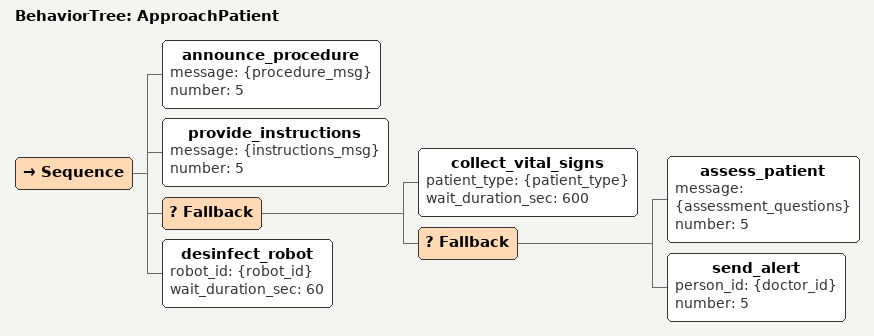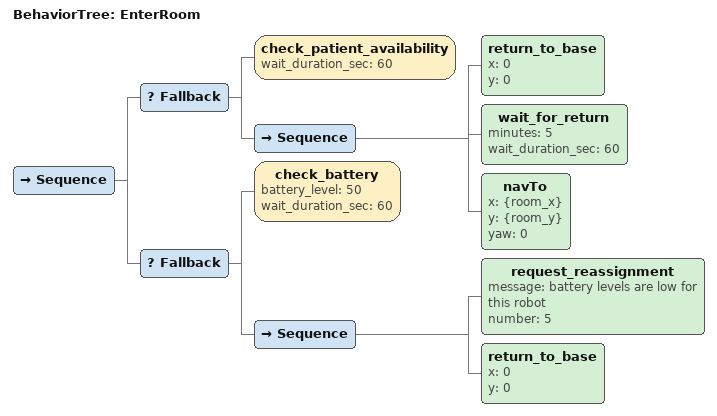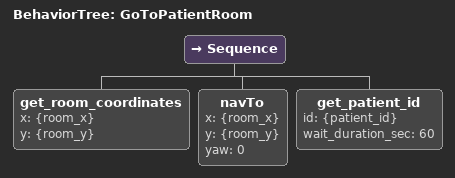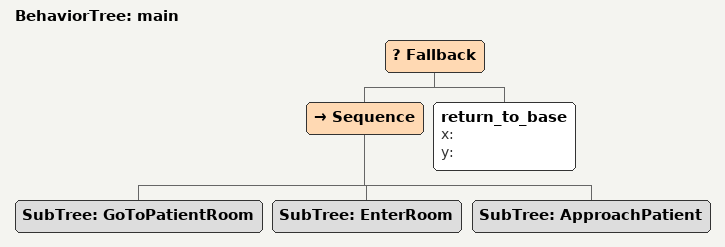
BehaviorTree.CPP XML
<?xml version="1.0" encoding="UTF-8"?>
<root BTCPP_format="4"
      main_tree_to_execute="main">
  <BehaviorTree ID="ApproachPatient">
    <Sequence>
      <announce_procedure message="{procedure_msg}"
                          number="5"/>
      <provide_instructions message="{instructions_msg}"
                            number="5"/>
      <Fallback>
        <collect_vital_signs patient_type="{patient_type}"
                             wait_duration_sec="600"/>
        <Fallback>
          <assess_patient message="{assessment_questions}"
                          number="5"/>
          <send_alert person_id="{doctor_id}"
                      number="5"/>
        </Fallback>
      </Fallback>
      <desinfect_robot robot_id="{robot_id}"
                       wait_duration_sec="60"/>
    </Sequence>
  </BehaviorTree>

  <BehaviorTree ID="EnterRoom">
    <Sequence>
      <Fallback>
        <check_patient_availability wait_duration_sec="60"/>
        <Sequence>
          <return_to_base x="0"
                          y="0"/>
          <wait_for_return minutes="5"
                           wait_duration_sec="60"/>
          <navTo x="{room_x}"
                 y="{room_y}"
                 yaw="0"/>
        </Sequence>
      </Fallback>
      <Fallback>
        <check_battery battery_level="50"
                       wait_duration_sec="60"/>
        <Sequence>
          <request_reassignment message="battery levels are low for this robot"
                                number="5"/>
          <return_to_base x="0"
                          y="0"/>
        </Sequence>
      </Fallback>
    </Sequence>
  </BehaviorTree>

  <BehaviorTree ID="GoToPatientRoom">
    <Sequence>
      <get_room_coordinates x="{room_x}"
                            y="{room_y}"/>
      <navTo x="{room_x}"
             y="{room_y}"
             yaw="0"/>
      <get_patient_id id="{patient_id}"
                      wait_duration_sec="60"/>
    </Sequence>
  </BehaviorTree>

  <BehaviorTree ID="main">
    <Fallback>
      <Sequence>
        <SubTree ID="GoToPatientRoom"/>
        <SubTree ID="EnterRoom"/>
        <SubTree ID="ApproachPatient"/>
      </Sequence>
      <return_to_base x=""
                      y=""/>
    </Fallback>
  </BehaviorTree>

</root>
